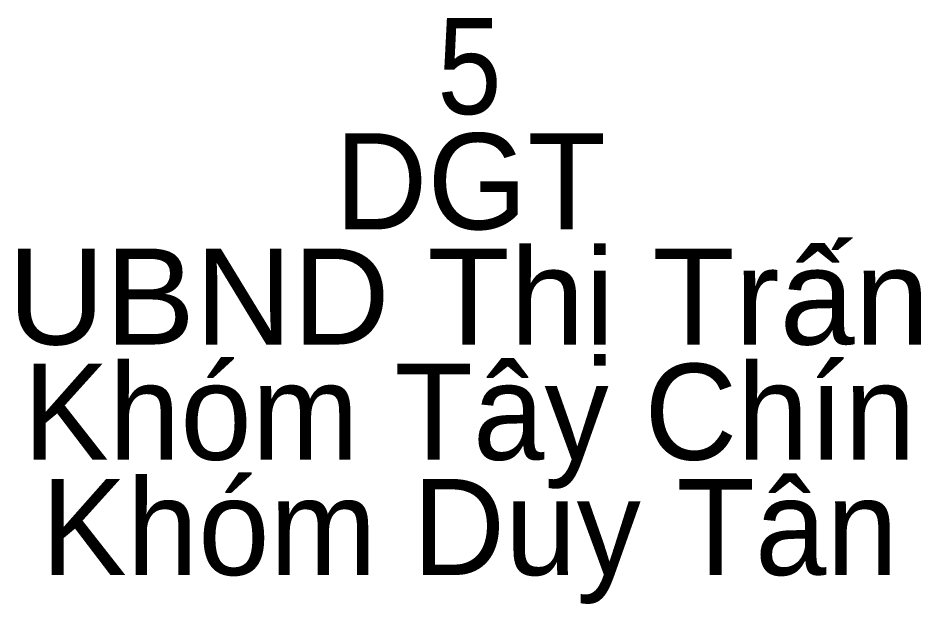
# Model space of a CAD drawing. Header units: metres. Extents: x 535887 to 536548, y 1837332 to 1837987.
# Drawn here: x 536369.79 to 536375.43, y 1837895.97 to 1837899.63 of the extents above; entities that cross this region are included whole.
import ezdxf
from ezdxf.enums import TextEntityAlignment as Align

# ---------------------------------------------------------------- set-up
doc = ezdxf.new("R2010")
doc.units = ezdxf.units.M
doc.header["$LTSCALE"] = 0.24
doc.layers.add('1', color=7, linetype='Continuous')

msp = doc.modelspace()

# ---------------------------------------------------------------- texts
at = {"layer": '1'}
for s, width, p in [('5', 0.9, (536372.61, 1837899.03)), ('UBND Thị Trấn', 1.05, (536372.605, 1837897.59))]:
    msp.add_text(s, height=0.6, dxfattribs=dict(at, width=width)).set_placement(p, align=Align.CENTER)
for s, p in [('DGT', (536372.615, 1837898.31)), ('Khóm Tây Chín', (536372.61, 1837896.87)), ('Khóm Duy Tân', (536372.61, 1837896.15))]:
    msp.add_text(s, height=0.6, dxfattribs=at).set_placement(p, align=Align.CENTER)

doc.saveas('drawing.dxf')
